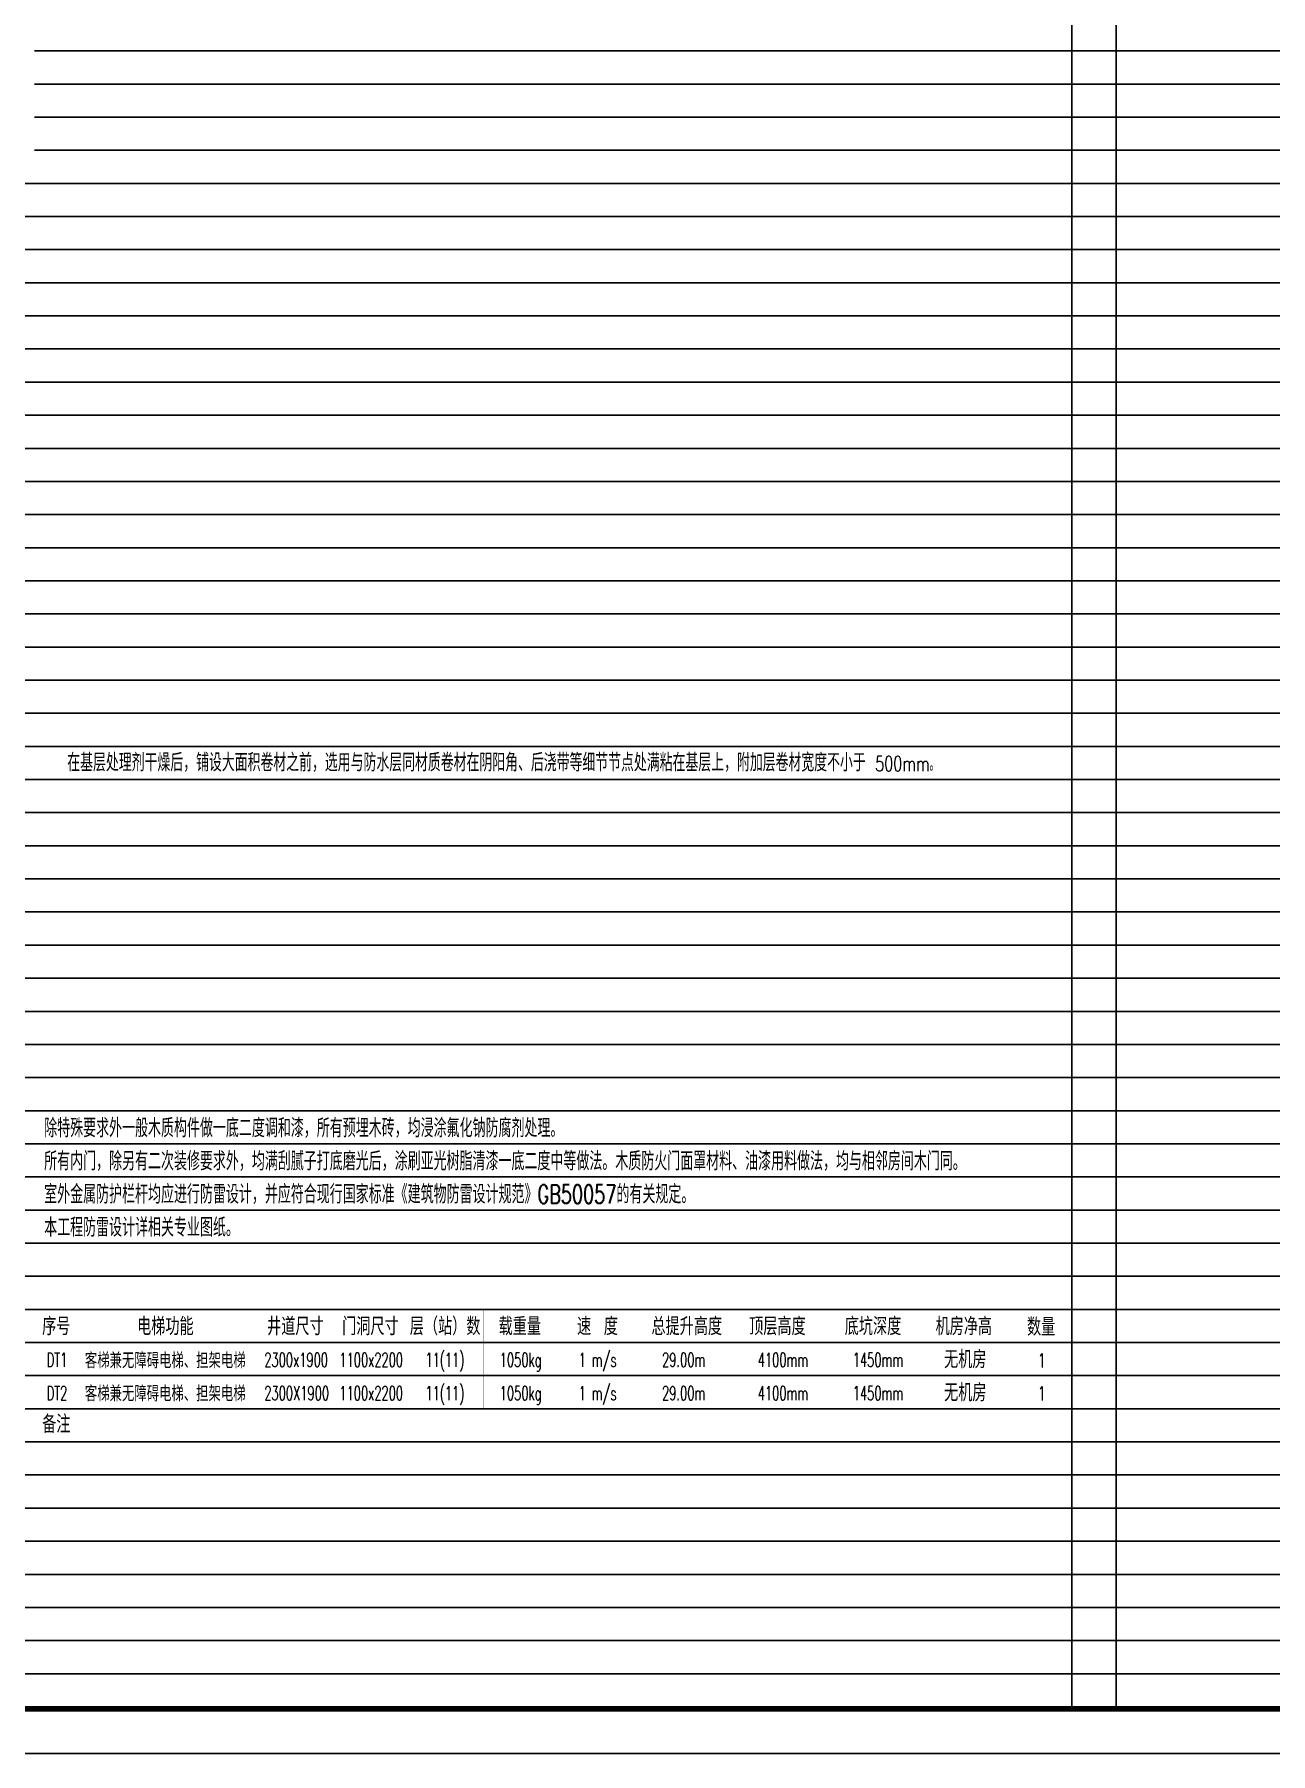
# Model space of a CAD drawing. Extents: x -518115 to 1124316, y -209821 to 1628073.
# Drawn here: x 841714 to 869714, y 1109432 to 1148367 of the extents above; entities that cross this region are included whole.
import ezdxf

# ---------------------------------------------------------------- set-up
doc = ezdxf.new("R2010")
doc.units = 0
doc.header["$LTSCALE"] = 1000
doc.header["$MEASUREMENT"] = 0
for name, color, linetype in [('Defpoint', 7, 'Continuous'), ('PUB_TEXT', 4, 'Continuous'), ('图框', 140, 'Continuous')]:
    doc.layers.add(name, color=color, linetype=linetype)
doc.layers.add('yichutu', color=7, linetype='Continuous', true_color=0xffffff, plot=False)
doc.styles.add('_HZTXT', font='txt.shx', dxfattribs={"width": 0.8, "bigfont": 'hztxt.shx'})
doc.styles.add('_SIMPLEX', font='SIMPLEX.shx', dxfattribs={"width": 0.8})
doc.styles.add('_TCH_DIM', font='SIMPLEX.shx', dxfattribs={"width": 0.7, "bigfont": 'GBCBIG.shx'})

# ---------------------------------------------------------------- blocks, each defined once
blk = doc.blocks.new('yct-841-594-84100-59399.9999999999-100-1000.0')
at = {"layer": 'yichutu', "color": 7, "true_color": 0xffffff}
blk.add_lwpolyline([(0, 0), (0, 59400), (84100, 59400), (84100, 0)], close=True, dxfattribs=at)
blk = doc.blocks.new('TK')
at = {"layer": '图框'}
blk.add_lwpolyline([(465375, 548714), (549475, 548714), (549475, 489314), (465375, 489314)], close=True, dxfattribs=at)
blk.add_lwpolyline([(465375, 548714), (549475, 548714), (549475, 489314), (465375, 489314)], close=True, dxfattribs=at)
at = {"layer": '图框', "const_width": 100}
blk.add_lwpolyline([(548475, 490314), (548475, 547714), (467875, 547714), (467875, 490314)], close=True, dxfattribs=at)

msp = doc.modelspace()

# ---------------------------------------------------------------- linework, layer by layer
at = {"layer": 'Defpoint', "color": 252}
for p, q in [((865214.1, 1165992.1), (865214.1, 1110492.1)), ((866214.1, 1165992.1), (866214.1, 1110492.1)), ((841714.1, 1147992.1), (889584.8, 1147992.1)), ((841714.1, 1147242.1), (889584.8, 1147242.1)), ((841714.1, 1146492.1), (889584.8, 1146492.1)), ((841714.1, 1145742.1), (889584.8, 1145742.1)), ((816114.1, 1144992.1), (889584.8, 1144992.1)), ((817214.1, 1144242.1), (889584.8, 1144242.1)), ((817214.1, 1143492.1), (889584.8, 1143492.1)), ((816114.1, 1142742.1), (889584.8, 1142742.1)), ((817214.1, 1141992.1), (889584.8, 1141992.1)), ((817214.1, 1141242.1), (889584.8, 1141242.1)), ((817214.1, 1140492.1), (889584.8, 1140492.1)), ((816114.1, 1139742.1), (889584.8, 1139742.1)), ((816114.1, 1138992.1), (889584.8, 1138992.1)), ((816114.1, 1138242.1), (889584.8, 1138242.1)), ((816114.1, 1137492.1), (889584.8, 1137492.1)), ((816114.1, 1136742.1), (889584.8, 1136742.1)), ((816114.1, 1135992.1), (889584.8, 1135992.1)), ((816114.1, 1135242.1), (889584.8, 1135242.1)), ((816114.1, 1134492.1), (889584.8, 1134492.1)), ((816114.1, 1133742.1), (889584.8, 1133742.1)), ((816114.1, 1132992.1), (889584.8, 1132992.1)), ((816114.1, 1132242.1), (889584.8, 1132242.1)), ((816114.1, 1131492.1), (889584.8, 1131492.1)), ((816114.1, 1130742.1), (889584.8, 1130742.1)), ((816114.1, 1129992.1), (889584.8, 1129992.1)), ((816114.1, 1129242.1), (889584.8, 1129242.1)), ((816114.1, 1128492.1), (889584.8, 1128492.1)), ((816114.1, 1127742.1), (889584.8, 1127742.1)), ((816114.1, 1126992.1), (889584.8, 1126992.1)), ((816114.1, 1126242.1), (889584.8, 1126242.1)), ((816114.1, 1125492.1), (889584.8, 1125492.1)), ((816114.1, 1124742.1), (889584.8, 1124742.1)), ((816114.1, 1123992.1), (889584.8, 1123992.1)), ((816114.1, 1123242.1), (889584.8, 1123242.1)), ((816114.1, 1122492.1), (889584.8, 1122492.1)), ((816114.1, 1121742.1), (889584.8, 1121742.1)), ((816114.1, 1120992.1), (889584.8, 1120992.1)), ((816114.1, 1120242.1), (889584.8, 1120242.1)), ((816114.1, 1119492.1), (889584.8, 1119492.1)), ((816114.1, 1118742.1), (889584.8, 1118742.1)), ((816114.1, 1117992.1), (889584.8, 1117992.1)), ((816114.1, 1117242.1), (889584.8, 1117242.1)), ((816114.1, 1116492.1), (889584.8, 1116492.1)), ((816114.1, 1115742.1), (889584.8, 1115742.1)), ((816114.1, 1114992.1), (889584.8, 1114992.1)), ((816114.1, 1114242.1), (889584.8, 1114242.1)), ((816114.1, 1113492.1), (889584.8, 1113492.1)), ((816114.1, 1112742.1), (889584.8, 1112742.1)), ((816114.1, 1111992.1), (889584.8, 1111992.1)), ((816114.1, 1111242.1), (889584.8, 1111242.1)), ((816114.1, 1110492.1), (889584.8, 1110492.1))]:
    msp.add_line(p, q, dxfattribs=at)
at = {"layer": 'Defpoint', "color": 252, "const_width": 0.9}
for points in [[(842590.6, 1117242.1), (842590.6, 1119492.1)], [(846793.6, 1117242.1), (846793.6, 1119492.1)], [(848493.6, 1117242.1), (848493.6, 1119492.1)], [(850193.6, 1117242.1), (850193.6, 1119492.1)], [(851893.6, 1117242.1), (851893.6, 1119492.1)], [(853593.6, 1117242.1), (853593.6, 1119492.1)], [(855262.7, 1117242.1), (855262.7, 1119492.1)], [(857639.9, 1117242.1), (857639.9, 1119492.1)], [(859754.8, 1117242.1), (859754.8, 1119492.1)], [(861826.1, 1117242.1), (861826.1, 1119492.1)], [(863904.2, 1117242.1), (863904.2, 1119492.1)]]:
    msp.add_lwpolyline(points, dxfattribs=at)

# ---------------------------------------------------------------- block references
msp.add_blockref('TK', (348239.1, 620118.4))
at = {"layer": 'yichutu'}
msp.add_blockref('yct-841-594-84100-59399.9999999999-100-1000.0', (813614.1, 1109432.1), dxfattribs=at)

# ---------------------------------------------------------------- texts
at = {"layer": 'PUB_TEXT', "style": '_TCH_DIM'}
msp.add_text('在基层处理剂干燥后，铺设大面积卷材之前，选用与防水层同材质卷材在阴阳角、后浇带等细节节点处满粘在基层上，附加层卷材宽度不小于', height=405.106, dxfattribs=at).set_placement((842459.5, 1131675.5))
at = {"layer": 'PUB_TEXT'}
for s, height, style, width, p in [('500mm。', 339.15, '_TCH_DIM', 0.705882, (860757.2, 1131682.4)), ('除特殊要求外一般木质构件做一底二度调和漆，所有预埋木砖，均浸涂氟化钠防腐剂处理。', 420, '_HZTXT', 0.7, (841936.1, 1123389.7)), ('所有内门，除另有二次装修要求外，均满刮腻子打底磨光后，涂刷亚光树脂清漆一底二度中等做法。木质防火门面罩材料、油漆用料做法，均与相邻房间木门同。', 420, '_HZTXT', 0.7, (841936.1, 1122639.7)), ('室外金属防护栏杆均应进行防雷设计，并应符合现行国家标准《建筑物防雷设计规范》GB50057的有关规定。', 420, '_HZTXT', 0.7, (841936.1, 1121889.7)), ('本工程防雷设计详相关专业图纸。', 420, '_HZTXT', 0.7, (841936.1, 1121139.7))]:
    msp.add_text(s, height=height, dxfattribs=dict(at, style=style, width=width)).set_placement(p)
at = {"layer": 'PUB_TEXT', "color": 7, "style": '_HZTXT', "width": 0.8}
for s, p in [('序号', (841889.9, 1118907.8)), ('电梯功能', (844040, 1118907.8)), ('井道尺寸', (846984.6, 1118907.8)), ('门洞尺寸', (848684.6, 1118907.8)), ('层（站）数', (850217.2, 1118907.8)), ('载重量', (852228.5, 1118907.8)), ('速 度', (854005.5, 1118907.8)), ('总提升高度', (855689.8, 1118907.8)), ('顶层高度', (857903.3, 1118907.8)), ('底坑深度', (860068.3, 1118907.8)), ('机房净高', (862124.7, 1118907.8)), ('数量', (864196.6, 1118896.1)), ('备注', (841889.9, 1116694.4))]:
    msp.add_text(s, height=400, dxfattribs=at).set_placement(p)
at = {"layer": 'PUB_TEXT', "color": 1}
for s, height, style, width, p in [('DT1', 317.18, '_SIMPLEX', 0.6, (841993.9, 1118188.1)), ('客梯兼无障碍电梯、担架电梯', 350, '_HZTXT', 0.8, (842857.8, 1118157.8)), ('2300x1900', 317.18, '_SIMPLEX', 0.6, (846921.2, 1118188.1)), ('1100x2200', 317.18, '_SIMPLEX', 0.6, (848621.2, 1118188.1)), ('11(11)', 317.18, '_SIMPLEX', 0.6, (850569.9, 1118188.1)), ('1050kg', 317.18, '_SIMPLEX', 0.6, (852253.1, 1118188.1)), ('1 m/s', 317.18, '_SIMPLEX', 0.6, (854042.5, 1118188.1)), ('4100mm', 317.18, '_SIMPLEX', 0.6, (858097.1, 1118188.1)), ('1450mm', 317.18, '_SIMPLEX', 0.6, (860249, 1118188.1)), ('无机房', 400, '_HZTXT', 0.8, (862318.1, 1118157.8)), ('1', 317.2, '_SIMPLEX', 0.6, (864447.6, 1118176.5)), ('无机房', 400, '_HZTXT', 0.8, (862318.1, 1117407.8)), ('DT2', 317.18, '_SIMPLEX', 0.6, (841993.9, 1117438.1)), ('客梯兼无障碍电梯、担架电梯', 350, '_HZTXT', 0.8, (842857.8, 1117407.8)), ('2300X1900', 317.18, '_SIMPLEX', 0.6, (846921.2, 1117438.1)), ('1100x2200', 317.18, '_SIMPLEX', 0.6, (848621.2, 1117438.1)), ('11(11)', 317.18, '_SIMPLEX', 0.6, (850569.9, 1117438.1)), ('1050kg', 317.18, '_SIMPLEX', 0.6, (852253.1, 1117438.1)), ('1 m/s', 317.18, '_SIMPLEX', 0.6, (854042.5, 1117438.1)), ('4100mm', 317.18, '_SIMPLEX', 0.6, (858097.1, 1117438.1)), ('1450mm', 317.18, '_SIMPLEX', 0.6, (860249, 1117438.1)), ('1', 317.2, '_SIMPLEX', 0.6, (864447.6, 1117426.5))]:
    msp.add_text(s, height=height, dxfattribs=dict(at, style=style, width=width)).set_placement(p)
at = {"layer": 'PUB_TEXT', "color": 6, "style": '_SIMPLEX', "width": 0.6}
for p in [(855930, 1118188.1), (855930, 1117438.1)]:
    msp.add_text('29.00m', height=317.18, dxfattribs=at).set_placement(p)

doc.saveas('drawing.dxf')
